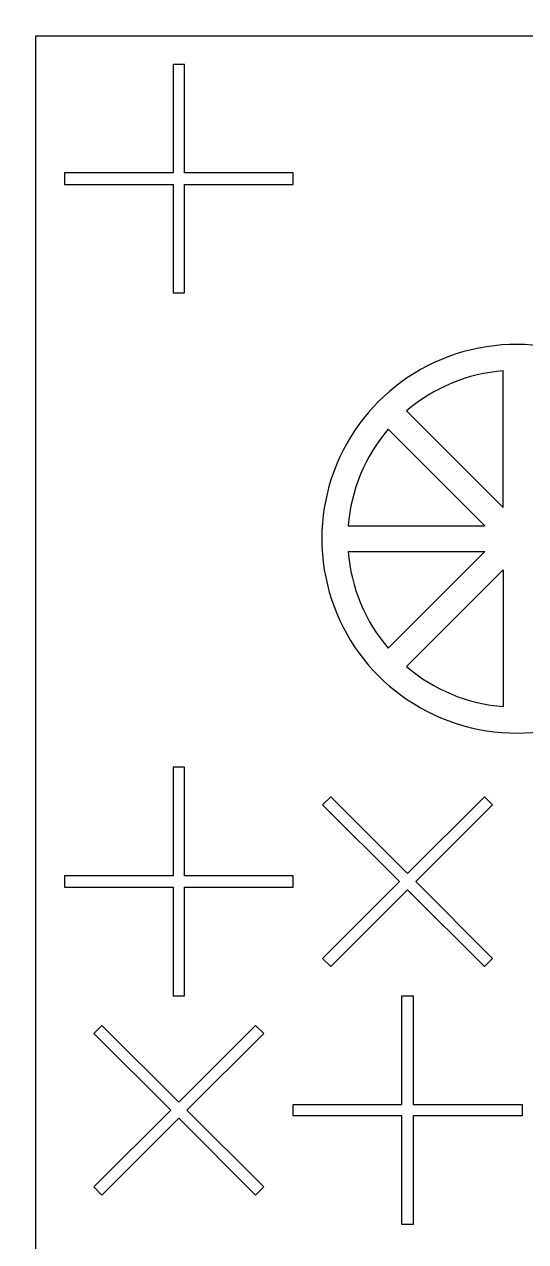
# Model space of a CAD drawing. Header units: inches. Extents: x -271009 to 5700, y -37000 to 38138.
# Drawn here: x -125000 to -122776, y 11850 to 17255 of the extents above; entities that cross this region are included whole.
import ezdxf

# ---------------------------------------------------------------- set-up
doc = ezdxf.new("R2010")
doc.units = ezdxf.units.IN
doc.header["$MEASUREMENT"] = 0

msp = doc.modelspace()

# ---------------------------------------------------------------- linework, layer by layer
for p, q in [((-124289.5, 17077.4), (-124340.3, 17077.4)), ((-124340.3, 17077.4), (-124340.3, 16595.3)), ((-124289.5, 16595.3), (-124289.5, 17077.4)), ((-124340.3, 16595.3), (-124822.4, 16595.3)), ((-124822.4, 16595.3), (-124822.4, 16544.5)), ((-123807.4, 16595.3), (-124289.5, 16595.3)), ((-123807.4, 16544.5), (-123807.4, 16595.3)), ((-124822.4, 16544.5), (-124340.3, 16544.5)), ((-124340.3, 16544.5), (-124340.3, 16062.4)), ((-124289.5, 16062.4), (-124289.5, 16544.5)), ((-124289.5, 16544.5), (-123807.4, 16544.5)), ((-124340.3, 16062.4), (-124289.5, 16062.4)), ((-122875.3, 15110.1), (-122875.3, 15716.8)), ((-123304.2, 15539.1), (-122875.3, 15110.1)), ((-123385.6, 15457.7), (-122956.6, 15028.8)), ((-123563.3, 15028.8), (-122956.6, 15028.8)), ((-123563.3, 14913.7), (-122956.6, 14913.7)), ((-123385.6, 14484.8), (-122956.6, 14913.7)), ((-123304.2, 14403.4), (-122875.3, 14832.4)), ((-122875.3, 14832.4), (-122875.3, 14225.7)), ((-124289.5, 13956.3), (-124340.3, 13956.3)), ((-124340.3, 13956.3), (-124340.3, 13474.1)), ((-124289.5, 13474.1), (-124289.5, 13956.3)), ((-123640.8, 13825.5), (-123676.7, 13789.7)), ((-123676.7, 13789.7), (-123335.8, 13448.8)), ((-123299.9, 13484.6), (-123640.8, 13825.5)), ((-122959, 13825.5), (-123299.9, 13484.6)), ((-123264, 13448.8), (-122923.1, 13789.7)), ((-122923.1, 13789.7), (-122959, 13825.5)), ((-124340.3, 13474.1), (-124822.4, 13474.1)), ((-124822.4, 13474.1), (-124822.4, 13423.4)), ((-123807.4, 13474.1), (-124289.5, 13474.1)), ((-123807.4, 13423.4), (-123807.4, 13474.1)), ((-124822.4, 13423.4), (-124340.3, 13423.4)), ((-124340.3, 13423.4), (-124340.3, 12941.3)), ((-124289.5, 12941.3), (-124289.5, 13423.4)), ((-124289.5, 13423.4), (-123807.4, 13423.4)), ((-123335.8, 13448.8), (-123676.7, 13107.8)), ((-123640.8, 13072), (-123299.9, 13412.9)), ((-123299.9, 13412.9), (-122959, 13072)), ((-122923.1, 13107.8), (-123264, 13448.8)), ((-123676.7, 13107.8), (-123640.8, 13072)), ((-122959, 13072), (-122923.1, 13107.8)), ((-124340.3, 12941.3), (-124289.5, 12941.3)), ((-123325.3, 12459.1), (-123325.3, 12941.3)), ((-123325.3, 12941.3), (-123274.5, 12941.3)), ((-123274.5, 12941.3), (-123274.5, 12459.1)), ((-124691.7, 12774.7), (-124655.8, 12810.5)), ((-124655.8, 12810.5), (-124314.9, 12469.6)), ((-124314.9, 12469.6), (-123974, 12810.5)), ((-123974, 12810.5), (-123938.1, 12774.7)), ((-124350.8, 12433.8), (-124691.7, 12774.7)), ((-123938.1, 12774.7), (-124279, 12433.8)), ((-124691.7, 12092.8), (-124350.8, 12433.8)), ((-124279, 12433.8), (-123938.1, 12092.8)), ((-123807.4, 12459.1), (-123325.3, 12459.1)), ((-123807.4, 12408.4), (-123807.4, 12459.1)), ((-123274.5, 12459.1), (-122792.4, 12459.1)), ((-122792.4, 12459.1), (-122792.4, 12408.4)), ((-124314.9, 12397.9), (-124655.8, 12057)), ((-123974, 12057), (-124314.9, 12397.9)), ((-123325.3, 12408.4), (-123807.4, 12408.4)), ((-123325.3, 11926.3), (-123325.3, 12408.4)), ((-122792.4, 12408.4), (-123274.5, 12408.4)), ((-123274.5, 12408.4), (-123274.5, 11926.3)), ((-124655.8, 12057), (-124691.7, 12092.8)), ((-123938.1, 12092.8), (-123974, 12057)), ((-123274.5, 11926.3), (-123325.3, 11926.3))]:
    msp.add_line(p, q)
msp.add_lwpolyline([(-137000, 35000, 6), (-113000, 35000)], format="xyb", close=True)
msp.add_lwpolyline([(-124949.2, 17204.3), (-113885.8, 17204.3), (-113885.8, 8678.3), (-124949.2, 8678.3)], close=True)
for radius, start, end in [(862.7, 36.0319, 323.9681), (747.7, 94.4117, 130.5883), (747.7, 139.4117, 175.5883), (747.7, 184.4117, 220.5883), (747.7, 229.4117, 265.5883)]:
    msp.add_arc((-122817.7, 14971.2), radius, start, end)

doc.saveas('drawing.dxf')
